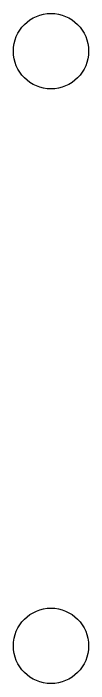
# Model space of a CAD drawing. Extents: x 14808 to 20058, y -13198 to -11680.
# Drawn here: x 15147.54 to 15151.33, y -13194.04 to -13160.36 of the extents above; entities that cross this region are included whole.
import ezdxf

# ---------------------------------------------------------------- set-up
doc = ezdxf.new("R2010")
doc.units = 0
doc.header["$LTSCALE"] = 7
doc.header["$MEASUREMENT"] = 0
doc.layers.add('Layer 5', color=7, linetype='CONTINUOUS')
doc.layers.add('명함1', color=7, linetype='CONTINUOUS')

# ---------------------------------------------------------------- blocks, each defined once
blk = doc.blocks.new('block 5')
at = {"layer": 'Layer 5', "color": 9, "lineweight": 25, "true_color": 0xc4c4c4}
blk.add_open_spline([(304.45, 203.49), (304.45, 207.91), (300.87, 211.49), (296.45, 211.49), (292.04, 211.49), (288.45, 207.91), (288.45, 203.49), (288.45, 199.08), (292.04, 195.5), (296.45, 195.5), (300.87, 195.5), (304.45, 199.08), (304.45, 203.49), (304.45, 203.49), (304.45, 203.49), (304.45, 203.49)], degree=3, knots=[0, 0, 0, 0, 1, 1, 1, 2, 2, 2, 3, 3, 3, 4, 4, 4, 5, 5, 5, 5], dxfattribs=at)
blk = doc.blocks.new('block 6')
at = {"layer": 'Layer 5', "color": 9, "lineweight": 25, "true_color": 0xc4c4c4}
blk.add_open_spline([(304.45, 77.49), (304.45, 81.91), (300.87, 85.49), (296.45, 85.49), (292.04, 85.49), (288.45, 81.91), (288.45, 77.49), (288.45, 73.08), (292.04, 69.5), (296.45, 69.5), (300.87, 69.5), (304.45, 73.08), (304.45, 77.49), (304.45, 77.49), (304.45, 77.49), (304.45, 77.49)], degree=3, knots=[0, 0, 0, 0, 1, 1, 1, 2, 2, 2, 3, 3, 3, 4, 4, 4, 5, 5, 5, 5], dxfattribs=at)

msp = doc.modelspace()

# ---------------------------------------------------------------- block references
at = {"layer": '명함1', "lineweight": 15, "xscale": 0.237174507504, "yscale": 0.237174507504, "zscale": 0.237174507504}
for name in ['block 5', 'block 6']:
    msp.add_blockref(name, (15079.123, -13210.521), dxfattribs=at)

doc.saveas('drawing.dxf')
